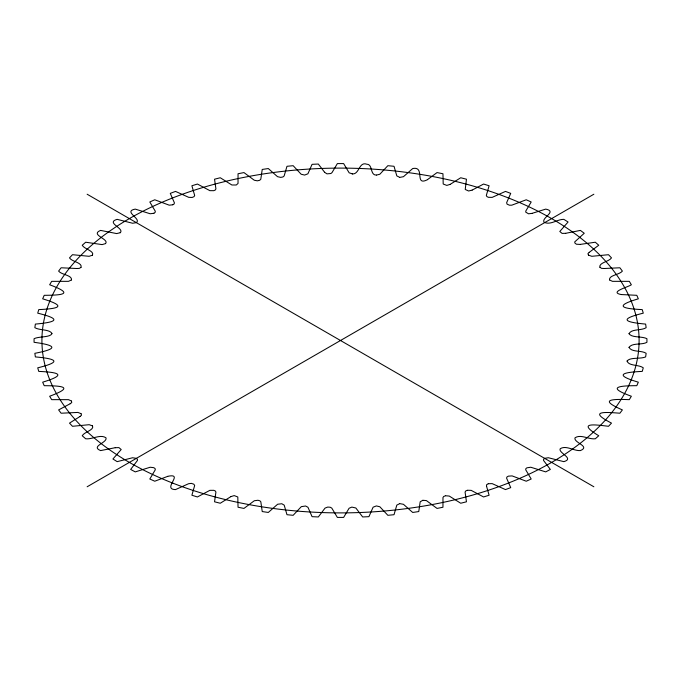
<?xml version="1.0" encoding="UTF-8"?>
<svg xmlns="http://www.w3.org/2000/svg" width="681" height="681" viewBox="0 0 681 681"><rect width="100%" height="100%" fill="white"/><g stroke="black" fill="none" stroke-linecap="round" stroke-linejoin="round"><path stroke-width="1.02" d="M51.986 333.443C49.347 329.076 39.677 330.557 34.85 327.689L35.369 324.088C56.029 322.249 62.805 319.287 37.727 313.166L38.757 309.6C57.928 308.731 68.126 306.586 42.673 298.823L44.205 295.316C61.528 295.205 75.336 294.286 49.653 284.76L51.688 281.347L68.543 281.338L71.428 279.976M51.969 333.699C49.841 337.674 39.038 336.218 34.067 338.695L34.067 342.305C56.208 345.267 58.975 348.732 34.85 353.311L35.369 356.912C56.378 358.793 62.55 361.747 37.727 367.834L38.757 371.4C58.004 372.252 68.049 374.448 42.673 382.177L44.205 385.684C61.596 385.795 75.293 386.723 49.653 396.24L51.688 399.653L68.543 399.662L71.428 401.024M629.023 347.387C632.308 342.5 641.851 345.233 646.933 342.305L646.933 338.695C641.902 336.031 631.483 337.997 629.023 333.613M629.031 347.301C631.457 352.52 641.519 350.085 646.15 353.311L645.631 356.912C640.319 359.27 629.797 356.955 627.056 361.126M627.082 360.998C628.52 366.233 639.136 364.454 643.273 367.834L642.243 371.4C622.204 372.294 613.649 374.882 638.327 382.177L636.795 385.684C618.408 385.684 606.516 387.276 631.347 396.24L629.312 399.653C612.262 398.972 598.012 399.313 622.383 409.911L619.872 413.222C604.362 411.971 587.856 410.924 611.495 423.114L608.516 426.297C594.411 424.578 576.271 422.041 598.752 435.755L595.322 438.777C588.784 439.628 580.663 433.857 574.994 437.84C573.513 442.812 590.742 446.234 580.399 450.592C573.828 451.086 566.09 444.957 560.233 448.719C557.892 452.925 574.943 458.475 563.834 461.65L548.316 457.734L544.851 458.296M71.454 279.934C72.356 275.15 61.435 274.843 58.617 271.089L61.128 267.778L76.553 268.493M81.039 267.318C82.537 262.551 71.794 261.742 69.505 257.886L72.484 254.703L89.117 256.303L92.352 255.23M80.971 267.395L79.285 268.399L76.698 268.51M92.471 255.12C94.574 250.914 84.163 249.093 82.248 245.245L85.678 242.223L102.09 244.607L105.487 243.619M427.515 179.614L437.04 172.582L442.956 173.757L443.195 184.023L446.804 185.402L450.132 184.381M427.387 179.724C414.005 186.483 425.582 165.909 412.695 168.547L403.458 176.694L399.977 177.349M532.184 213.323L545.736 209.11C557.577 211.527 541.037 217.775 544.093 222.236C550.367 225.513 557.262 219.205 563.834 219.35L568.073 222.006L559.799 231.48L562.097 233.396L565.69 233.311M105.529 243.585C109.624 238.997 89.611 234.86 100.601 230.408L116.621 233.574L120.145 232.749M450.184 184.347L460.731 177.758L466.459 179.205L465.225 189.454L468.622 191.003L472.137 190.11M230.868 496.619L234.196 495.598L237.805 496.977L238.044 507.243L243.96 508.418L254.328 500.739L257.963 500.263L259.853 500.799L260.823 501.82L262.236 511.559L268.305 512.452L277.635 504.238L281.815 503.744L284.207 505.149L286.973 514.708L293.153 515.304L301.317 506.647L305.582 506.009L307.948 507.268L312.077 516.666L318.316 516.964L325.058 508.086L327.757 507.073L330.217 507.243L331.783 508.103L337.367 517.415L343.633 517.415L349.081 508.256L351.847 507.098L355.831 507.983L362.684 516.964L368.923 516.666L373.103 507.192L376.363 505.932L379.819 506.749L387.847 515.304L394.027 514.708L396.81 505.106L399.619 503.693M230.689 496.755L220.269 503.242L214.541 501.795L215.92 492.048L215.298 490.984L213.808 490.32L209.876 490.346L197.405 496.96L191.897 495.232L194.672 485.468L193.804 484.191L191.361 483.365L188.586 483.723L175.519 489.596C161.533 489.273 184.679 472.852 167.841 476.3M120.188 232.715C124.989 228.458 105.223 222.713 117.166 219.35L132.608 223.249L136.2 222.67M472.188 190.076L483.595 184.04L489.103 185.768L486.328 195.447L486.881 196.571L488.447 197.32L492.176 197.371L505.481 191.404L510.724 193.378L506.647 202.649L507.039 204.121L509.431 205.202L511.789 205.177L526.243 199.78L531.189 201.993L525.843 210.957L525.723 212.123L528.541 213.8L532.057 213.366M589.176 252.37L587.916 253.681L588.495 255.086M589.227 252.336L598.752 245.245L595.322 242.223L580.391 244.377M136.362 222.576C141.776 218.771 122.699 211.433 135.264 209.11L150.16 213.757L153.863 213.281M87.134 486.779L593.866 194.221M544.749 458.356L543.574 459.317L543.566 460.484L550.35 469.439L545.736 471.89L530.771 467.234L526.907 467.83L525.834 468.673L525.723 469.796L531.189 479.007L529.546 479.747L526.243 481.22L512.129 475.908L508.418 476.138L506.928 476.989L506.587 478.139L510.724 487.622L505.481 489.596L492.176 483.629L488.32 483.723M79.958 416.534L69.505 423.114L72.484 426.297L89.194 424.697L92.471 425.88M80.017 416.5L81.524 415.189L81.073 413.725M588.571 255.162L591.806 256.303L608.516 254.703L611.495 257.886C609.078 261.717 598.88 262.517 599.867 267.199M153.923 213.247L155.14 212.37L155.294 211.246L149.811 201.993L153.097 200.512L154.757 199.78L169.211 205.177L172.702 204.811M167.722 476.359L154.757 481.22L149.811 479.007L155.294 469.754L155.081 468.554L153.753 467.668L150.16 467.243L135.264 471.89L130.65 469.439L137.434 460.484L137.451 459.352L136.311 458.39M70.152 403.773L71.752 402.548L71.454 401.066M70.032 403.824L58.617 409.911L61.128 413.222L77.932 412.422L81.005 413.648M172.821 204.768L174.132 203.934L174.404 202.819L170.276 193.378L175.519 191.404L188.765 197.354L192.17 197.447L194.034 196.647L194.672 195.49L191.897 185.768L197.405 184.04L209.876 190.654L213.808 190.68L215.332 189.982L215.92 188.909L214.541 179.205L220.269 177.758L231.872 184.994L236.273 185.002L238.035 183.444L238.044 173.757L243.96 172.582L254.277 180.227L257.324 180.831L259.631 180.312L260.789 179.265L262.236 169.441L268.305 168.547L277.49 176.66L280.666 177.392L282.879 176.983L284.147 175.97L286.973 166.292L293.153 165.696L301.181 174.251L304.637 175.068L307.897 173.808L312.077 164.334L318.316 164.036L324.556 172.208M621.234 294.558C608.516 292.149 628.81 286.837 631.347 284.76L629.312 281.347L612.457 281.338L609.572 279.976M488.192 483.765L486.523 484.846L486.592 486.421M467.192 490.32L465.668 491.018L465.08 492.091L466.459 501.795L464.553 502.28L460.731 503.242L449.247 496.057L445.68 495.768M467.464 490.243L471.184 490.371L483.595 496.96L489.103 495.232L486.626 486.506M565.758 233.294L580.399 230.408L584.247 233.26L574.713 241.925L574.9 243.049L576.424 244.232L580.255 244.411M115.242 447.706L118.903 447.604L121.201 449.52L112.927 458.994L117.166 461.65L132.608 457.751L136.2 458.33M115.378 447.672L100.601 450.592C90.173 446.225 107.658 442.786 105.972 437.798C100.277 433.908 92.216 439.611 85.678 438.777L82.248 435.755C84.121 431.992 94.514 430.034 92.505 425.914M629.031 333.741C631.347 328.634 641.408 330.83 646.15 327.689L645.631 324.088C624.954 322.249 618.212 319.287 643.273 313.166L642.243 309.6C622.204 308.706 613.649 306.118 638.327 298.823L636.795 295.316L621.447 294.558M445.331 495.845L443.706 496.466L442.973 497.513L442.956 507.243L439.015 508.035L437.04 508.418L426.408 500.595L422.901 500.288M422.756 500.314L420.177 501.82L418.764 511.559L414.72 512.163L412.695 512.452L403.458 504.306L399.909 503.659M604.447 268.493L619.872 267.778L622.383 271.089C619.514 274.826 608.788 275.158 609.521 279.9M604.302 268.51L601.519 268.348L599.901 267.241M352.29 173.919C359.5 174.617 358.819 161.252 366.846 164.223C372.899 164.13 369.885 175.349 376.363 175.068M352.511 173.927L349.149 172.821L343.633 163.585L337.367 163.585L332.03 172.591L330.898 173.51L326.974 173.851L324.607 172.284M376.508 175.077L379.819 174.251L387.847 165.696L391.967 166.087L394.027 166.292L396.81 175.894L399.619 177.307M87.134 194.221L593.866 486.779M173.136 483.263A298.593 172.395 0 0 0 638.335 352.801A298.593 172.395 0 0 0 210.029 185.436A298.593 172.395 0 0 0 173.136 483.263"/></g></svg>
